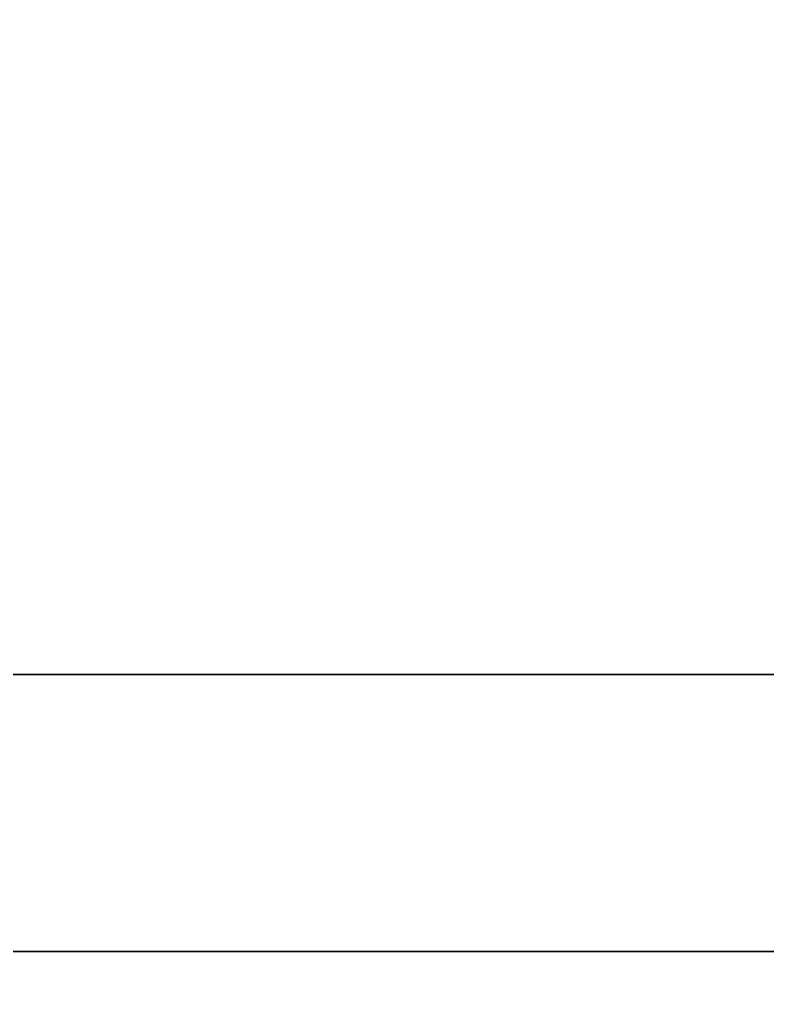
# Model space of a CAD drawing. Extents: x -80 to 2901, y -3352 to 80.
# Drawn here: x 1044.1 to 1092.6, y -547.7 to -483.5 of the extents above; entities that cross this region are included whole.
import ezdxf

# ---------------------------------------------------------------- set-up
doc = ezdxf.new("R2010")
doc.units = 0

# ---------------------------------------------------------------- blocks, each defined once
blk = doc.blocks.new('cocina Juan v2.bajo pileta 2p gola 72x18.Suelo1', base_point=(0, 18))
at = {"layer": 'Blanco', "color": 0}
for points in [[(0, 18), (0, 575), (800, 575), (800, 18)], [(0, 18, 18), (0, 575, 18), (800, 575, 18), (800, 18, 18)]]:
    blk.add_3dface(points, dxfattribs=at)
blk = doc.blocks.new('cocina Juan v2.bajo pileta 2p gola 72x18.Suelo')
at = {"layer": 'Blanco'}
blk.add_blockref('cocina Juan v2.bajo pileta 2p gola 72x18.Suelo1', (0, 18), dxfattribs=at)
blk = doc.blocks.new('cocina Juan v2.bajo pileta 2p gola 72x18.gola placa sin fijaciones [1]1', base_point=(0, 36, 850))
at = {"layer": 'Blanco', "color": 0}
blk.add_3dface([(0, 36, 850), (0, 36, 778), (800, 36, 778), (800, 36, 850)], dxfattribs=at)
at = {"layer": 'blanco', "color": 0}
for points in [[(0, 36, 778), (0, 18, 778), (800, 18, 778), (800, 36, 778)], [(800, 36, 850), (800, 18, 850), (0, 18, 850), (0, 36, 850)]]:
    blk.add_3dface(points, dxfattribs=at)
blk = doc.blocks.new('cocina Juan v2.bajo pileta 2p gola 72x18.gola placa sin fijaciones [1]')
at = {"layer": 'Blanco'}
blk.add_blockref('cocina Juan v2.bajo pileta 2p gola 72x18.gola placa sin fijaciones [1]1', (0, 36, 850), dxfattribs=at)
blk = doc.blocks.new('cocina Juan v2.bajo pileta 2p gola 72x18.CrossBar [2]1', base_point=(18, 36, 778))
at = {"layer": 'Blanco', "color": 0}
for points in [[(18, 54, 778), (18, 54, 850), (782, 54, 850), (782, 54, 778)], [(782, 36, 778), (782, 54, 778), (18, 54, 778), (18, 36, 778)], [(18, 36, 778), (18, 36, 850), (782, 36, 850), (782, 36, 778)]]:
    blk.add_3dface(points, dxfattribs=at)
at = {"layer": 'blanco', "color": 0}
blk.add_3dface([(18, 36, 850), (18, 54, 850), (782, 54, 850), (782, 36, 850)], dxfattribs=at)
blk = doc.blocks.new('cocina Juan v2.bajo pileta 2p gola 72x18.CrossBar [2]')
at = {"layer": 'Blanco'}
blk.add_blockref('cocina Juan v2.bajo pileta 2p gola 72x18.CrossBar [2]1', (18, 36, 778), dxfattribs=at)
blk = doc.blocks.new('cocina Juan v2.bajo pileta 2p gola 72x18')
at = {"layer": 'cocina Juan v2.bajo pileta 2p gola 72x18.CrossBar [2]'}
blk.add_blockref('cocina Juan v2.bajo pileta 2p gola 72x18.CrossBar [2]', (0, 0), dxfattribs=at)
at = {"layer": 'cocina Juan v2.bajo pileta 2p gola 72x18.gola placa sin fijaciones [1]'}
blk.add_blockref('cocina Juan v2.bajo pileta 2p gola 72x18.gola placa sin fijaciones [1]', (0, 0), dxfattribs=at)
at = {"layer": 'cocina Juan v2.bajo pileta 2p gola 72x18.Suelo'}
blk.add_blockref('cocina Juan v2.bajo pileta 2p gola 72x18.Suelo', (0, 0), dxfattribs=at)

msp = doc.modelspace()

# ---------------------------------------------------------------- block references
msp.add_blockref('cocina Juan v2.bajo pileta 2p gola 72x18', (1015, -580, 100))

doc.saveas('drawing.dxf')
